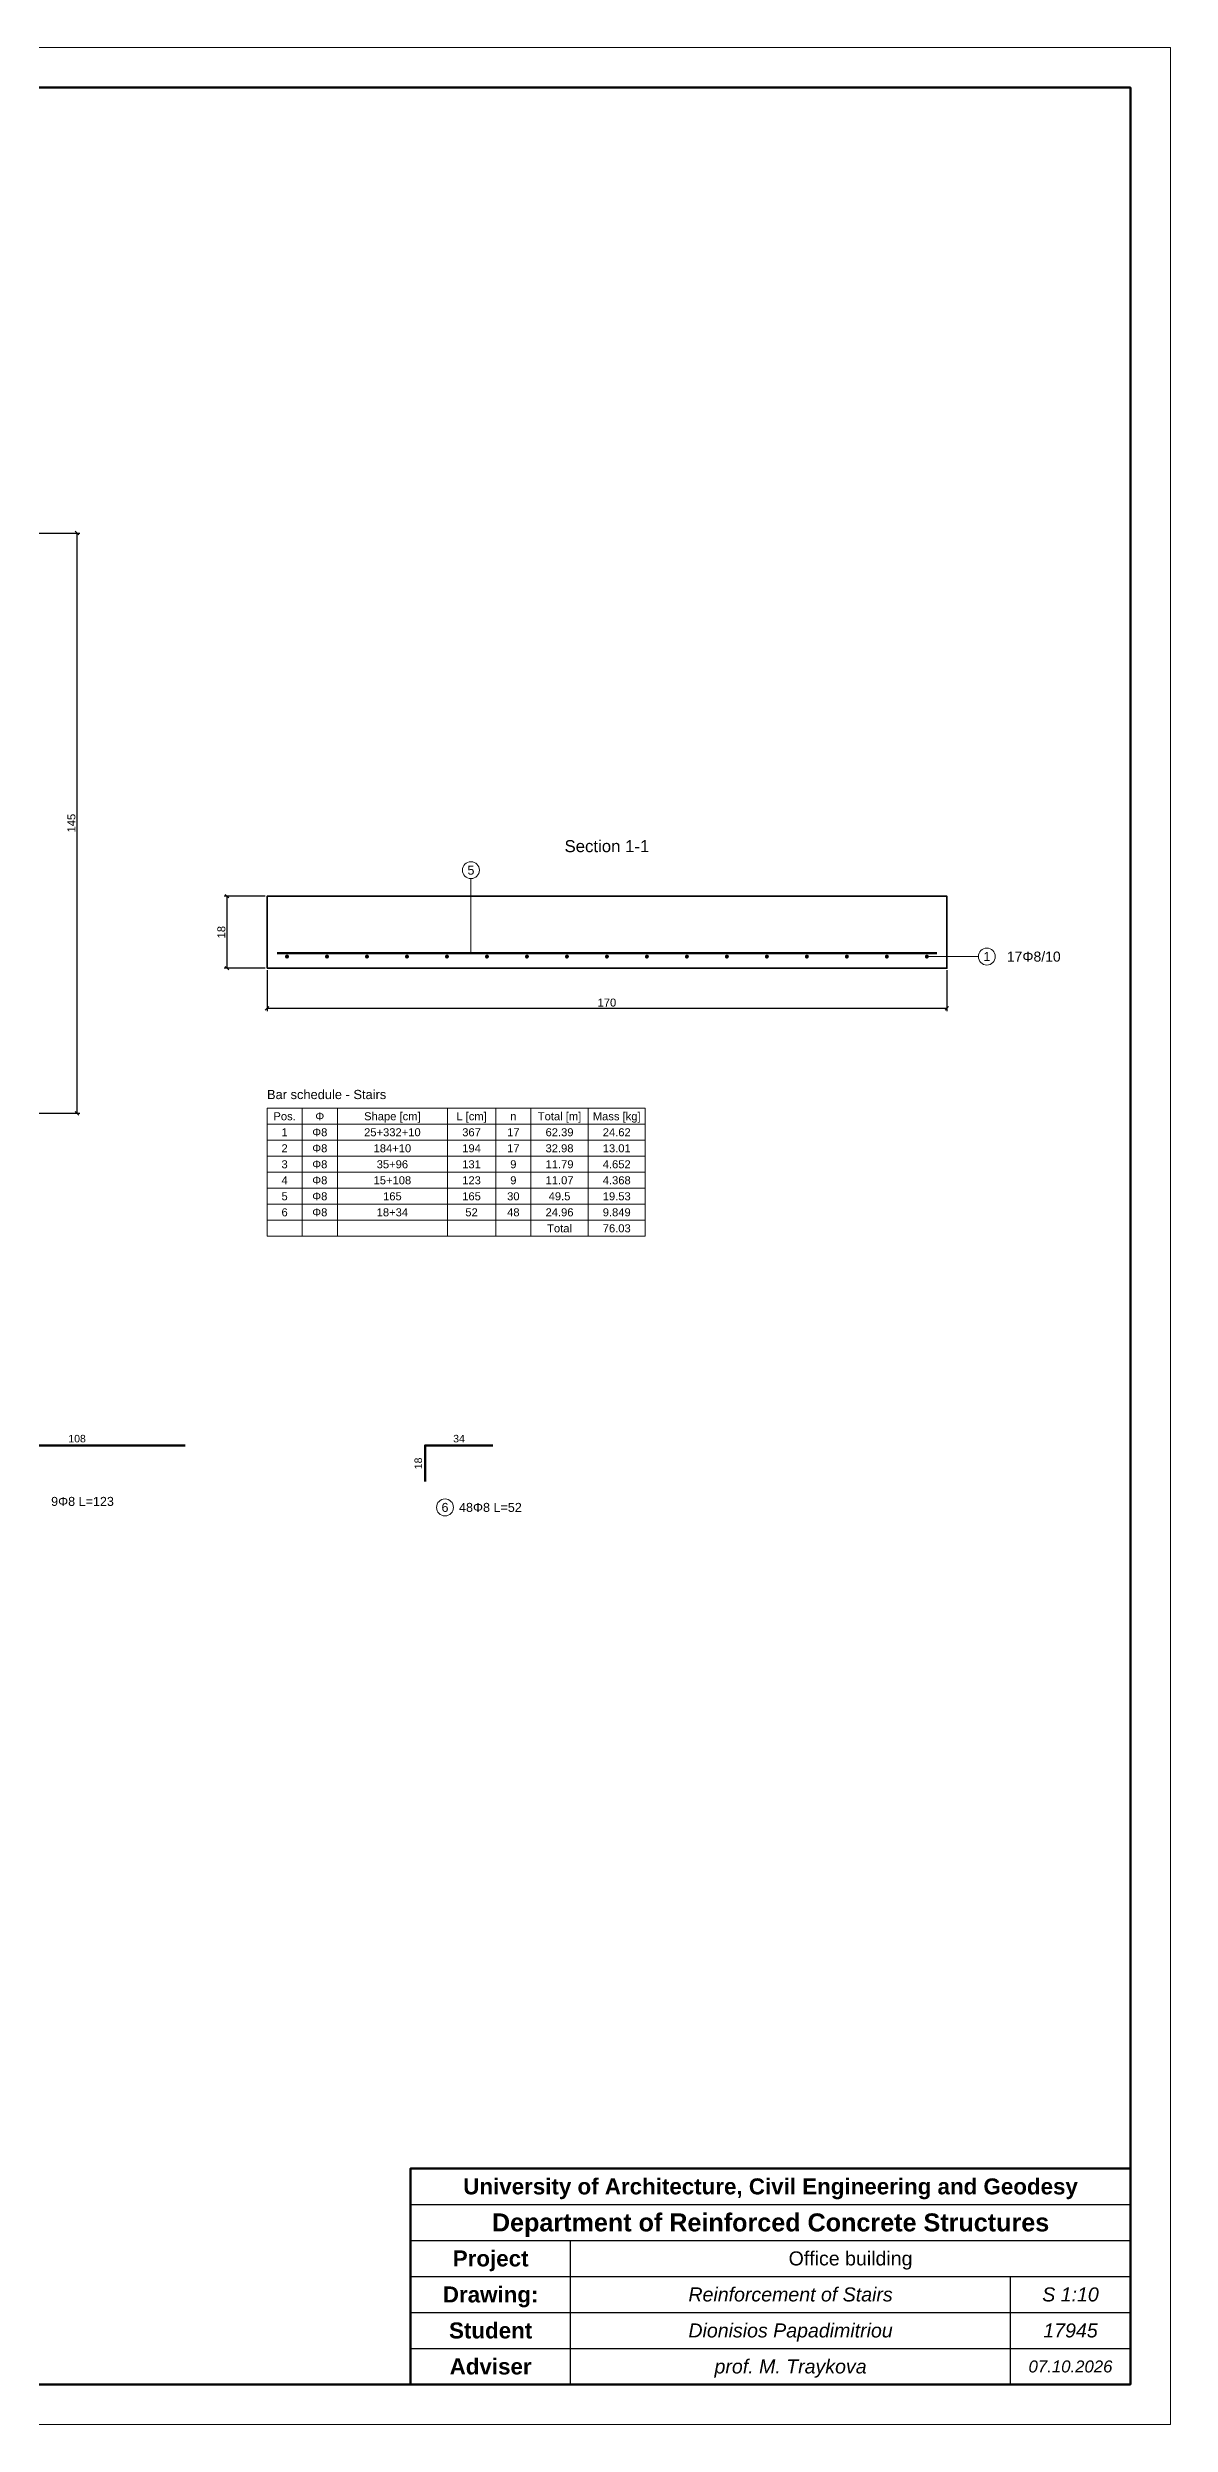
# Model space of a CAD drawing. Header units: centimetres. Extents: x -120 to 721, y -328 to 266.
# Drawn here: x 440 to 721, y -328 to 266 of the extents above; entities that cross this region are included whole.
import ezdxf
from ezdxf.enums import TextEntityAlignment as Align

# ---------------------------------------------------------------- set-up
doc = ezdxf.new("R2010")
doc.units = ezdxf.units.CM
for name, color, linetype, lineweight in [('D-BARS', 1, 'Continuous', 50), ('D-CONCRETE', 7, 'Continuous', 35), ('D-DIM', 3, 'Continuous', 18), ('D-TEXT', 7, 'Continuous', 18), ('SHEET', 7, 'Continuous', 35)]:
    doc.layers.add(name, color=color, linetype=linetype, lineweight=lineweight)
doc.styles.add('RC_TEXT', font='arial.ttf')
doc.styles.add('TB', font='arial.ttf')
doc.styles.add('TB_B', font='arialbd.ttf')
doc.styles.add('TB_I', font='ariali.ttf')
doc.dimstyles.new('RC_D10', dxfattribs={"dimtxt": 2, "dimasz": 0.9, "dimexe": 0.7, "dimexo": 0.5, "dimgap": 0.4, "dimtad": 1, "dimdec": 1, "dimdsep": 46, "dimtxsty": 'RC_TEXT', "dimblk": 'OBLIQUE', "dimcen": 2.5, "dimclrd": 3, "dimclre": 3, "dimclrt": 3, "dimazin": 3, "dimtfac": 1, "dimtmove": 2, "dimatfit": 3})

# ---------------------------------------------------------------- blocks, each defined once
blk = doc.blocks.new('_OBLIQUE')
at = {"color": 0, "linetype": 'BYBLOCK'}
blk.add_line((-0.5, -0.5), (0.5, 0.5), dxfattribs=at)

msp = doc.modelspace()

# ---------------------------------------------------------------- hatches: boundary and pattern name
at = {"layer": 'D-BARS'}
h = msp.add_hatch(color=7, dxfattribs=at)
h.dxf.hatch_style = 1
edge = h.paths.add_edge_path()
edge.add_arc((500, 39.15), 0.5, 0, 360)
h = msp.add_hatch(color=7, dxfattribs=at)
h.dxf.hatch_style = 1
edge = h.paths.add_edge_path()
edge.add_arc((510, 39.15), 0.5, 0, 360)
h = msp.add_hatch(color=7, dxfattribs=at)
h.dxf.hatch_style = 1
edge = h.paths.add_edge_path()
edge.add_arc((520, 39.15), 0.5, 0, 360)
h = msp.add_hatch(color=7, dxfattribs=at)
h.dxf.hatch_style = 1
edge = h.paths.add_edge_path()
edge.add_arc((530, 39.15), 0.5, 0, 360)
h = msp.add_hatch(color=7, dxfattribs=at)
h.dxf.hatch_style = 1
edge = h.paths.add_edge_path()
edge.add_arc((540, 39.15), 0.5, 0, 360)
h = msp.add_hatch(color=7, dxfattribs=at)
h.dxf.hatch_style = 1
edge = h.paths.add_edge_path()
edge.add_arc((550, 39.15), 0.5, 0, 360)
h = msp.add_hatch(color=7, dxfattribs=at)
h.dxf.hatch_style = 1
edge = h.paths.add_edge_path()
edge.add_arc((560, 39.15), 0.5, 0, 360)
h = msp.add_hatch(color=7, dxfattribs=at)
h.dxf.hatch_style = 1
edge = h.paths.add_edge_path()
edge.add_arc((570, 39.15), 0.5, 0, 360)
h = msp.add_hatch(color=7, dxfattribs=at)
h.dxf.hatch_style = 1
edge = h.paths.add_edge_path()
edge.add_arc((580, 39.15), 0.5, 0, 360)
h = msp.add_hatch(color=7, dxfattribs=at)
h.dxf.hatch_style = 1
edge = h.paths.add_edge_path()
edge.add_arc((590, 39.15), 0.5, 0, 360)
h = msp.add_hatch(color=7, dxfattribs=at)
h.dxf.hatch_style = 1
edge = h.paths.add_edge_path()
edge.add_arc((600, 39.15), 0.5, 0, 360)
h = msp.add_hatch(color=7, dxfattribs=at)
h.dxf.hatch_style = 1
edge = h.paths.add_edge_path()
edge.add_arc((610, 39.15), 0.5, 0, 360)
h = msp.add_hatch(color=7, dxfattribs=at)
h.dxf.hatch_style = 1
edge = h.paths.add_edge_path()
edge.add_arc((620, 39.15), 0.5, 0, 360)
h = msp.add_hatch(color=7, dxfattribs=at)
h.dxf.hatch_style = 1
edge = h.paths.add_edge_path()
edge.add_arc((630, 39.15), 0.5, 0, 360)
h = msp.add_hatch(color=7, dxfattribs=at)
h.dxf.hatch_style = 1
edge = h.paths.add_edge_path()
edge.add_arc((640, 39.15), 0.5, 0, 360)
h = msp.add_hatch(color=7, dxfattribs=at)
h.dxf.hatch_style = 1
edge = h.paths.add_edge_path()
edge.add_arc((650, 39.15), 0.5, 0, 360)
h = msp.add_hatch(color=7, dxfattribs=at)
h.dxf.hatch_style = 1
edge = h.paths.add_edge_path()
edge.add_arc((660, 39.15), 0.5, 0, 360)

# ---------------------------------------------------------------- linework, layer by layer
msp.add_line((497.5, 40), (662.5, 40), dxfattribs=at)
for points in [[(420.51, -90.5), (420.51, -83), (474.51, -83)], [(534.51, -92), (534.51, -83), (551.51, -83)]]:
    msp.add_lwpolyline(points, dxfattribs=at)
at = {"layer": 'D-CONCRETE'}
msp.add_lwpolyline([(495, 36.25), (665, 36.25), (665, 54.25), (495, 54.25)], close=True, dxfattribs=at)
at = {"layer": 'D-TEXT'}
for p, q in [((546, 58.62), (546, 40)), ((672.88, 39.15), (660, 39.15)), ((495, 1.25), (589.6, 1.25)), ((495, 1.25), (495, -30.75)), ((503.8, 1.25), (503.8, -30.75)), ((512.6, 1.25), (512.6, -30.75)), ((540.1, 1.25), (540.1, -30.75)), ((552.2, 1.25), (552.2, -30.75)), ((561, 1.25), (561, -30.75)), ((575.3, 1.25), (575.3, -30.75)), ((589.6, 1.25), (589.6, -30.75)), ((495, -2.75), (589.6, -2.75)), ((495, -6.75), (589.6, -6.75)), ((495, -10.75), (589.6, -10.75)), ((495, -14.75), (589.6, -14.75)), ((495, -18.75), (589.6, -18.75)), ((495, -22.75), (589.6, -22.75)), ((495, -26.75), (589.6, -26.75)), ((495, -30.75), (589.6, -30.75))]:
    msp.add_line(p, q, dxfattribs=at)
for centre in [(546, 60.75), (675, 39.15), (539.51, -98.5)]:
    msp.add_circle(centre, 2.12, dxfattribs=at)
at = {"layer": 'SHEET', "color": 7, "lineweight": 25}
for p, q in [((530.92, -272.68), (710.92, -272.68)), ((530.92, -281.68), (710.92, -281.68)), ((570.92, -317.68), (570.92, -281.68)), ((530.92, -290.68), (710.92, -290.68)), ((680.92, -317.68), (680.92, -290.68)), ((530.92, -299.68), (710.92, -299.68)), ((530.92, -308.68), (710.92, -308.68))]:
    msp.add_line(p, q, dxfattribs=at)
at = {"layer": 'SHEET', "color": 7, "lineweight": 13}
msp.add_lwpolyline([(-120.07, -327.68), (720.92, -327.68), (720.92, 266.32), (-120.07, 266.32)], close=True, dxfattribs=at)
at = {"layer": 'SHEET', "color": 7, "lineweight": 50}
for points in [[(-100.07, -317.68), (710.92, -317.68), (710.92, 256.32), (-100.07, 256.32)], [(530.92, -317.68), (710.92, -317.68), (710.92, -263.68), (530.92, -263.68)]]:
    msp.add_lwpolyline(points, close=True, dxfattribs=at)

# ---------------------------------------------------------------- texts
at = {"layer": 'D-TEXT', "style": 'RC_TEXT'}
for s, height, p in [('Section 1-1', 3, (580, 66.75)), ('5', 2.25, (546, 60.75)), ('1', 2.25, (675, 39.15)), ('Pos.', 2, (499.4, -0.75)), ('Φ', 2, (508.2, -0.75)), ('Shape [cm]', 2, (526.35, -0.75)), ('L [cm]', 2, (546.15, -0.75)), ('Total [m]', 2, (568.15, -0.75)), ('Mass [kg]', 2, (582.45, -0.75)), ('1', 2, (499.4, -4.75)), ('Φ8', 2, (508.2, -4.75)), ('25+332+10', 2, (526.35, -4.75)), ('367', 2, (546.15, -4.75)), ('17', 2, (556.6, -4.75)), ('n', 2, (556.6, -0.75)), ('62.39', 2, (568.15, -4.75)), ('24.62', 2, (582.45, -4.75)), ('3', 2, (499.4, -12.75)), ('2', 2, (499.4, -8.75)), ('Φ8', 2, (508.2, -8.75)), ('Φ8', 2, (508.2, -12.75)), ('184+10', 2, (526.35, -8.75)), ('35+96', 2, (526.35, -12.75)), ('194', 2, (546.15, -8.75)), ('131', 2, (546.15, -12.75)), ('17', 2, (556.6, -8.75)), ('9', 2, (556.6, -12.75)), ('32.98', 2, (568.15, -8.75)), ('11.79', 2, (568.15, -12.75)), ('4.652', 2, (582.45, -12.75)), ('13.01', 2, (582.45, -8.75)), ('4', 2, (499.4, -16.75)), ('Φ8', 2, (508.2, -16.75)), ('15+108', 2, (526.35, -16.75)), ('123', 2, (546.15, -16.75)), ('9', 2, (556.6, -16.75)), ('11.07', 2, (568.15, -16.75)), ('4.368', 2, (582.45, -16.75)), ('5', 2, (499.4, -20.75)), ('6', 2, (499.4, -24.75)), ('Φ8', 2, (508.2, -20.75)), ('Φ8', 2, (508.2, -24.75)), ('18+34', 2, (526.35, -24.75)), ('165', 2, (526.35, -20.75)), ('165', 2, (546.15, -20.75)), ('52', 2, (546.15, -24.75)), ('48', 2, (556.6, -24.75)), ('30', 2, (556.6, -20.75)), ('24.96', 2, (568.15, -24.75)), ('49.5', 2, (568.15, -20.75)), ('9.849', 2, (582.45, -24.75)), ('19.53', 2, (582.45, -20.75)), ('Total', 2, (568.15, -28.75)), ('76.03', 2, (582.45, -28.75)), ('108', 1.875, (447.51, -81.31)), ('34', 1.875, (543.01, -81.31)), ('6', 2.25, (539.51, -98.5))]:
    msp.add_text(s, height=height, dxfattribs=at).set_placement(p, align=Align.MIDDLE_CENTER)
for s, height, p in [('17Φ8/10', 2.5, (680, 39.15)), ('9Φ8 L=123', 2.25, (441.01, -97)), ('48Φ8 L=52', 2.25, (543.01, -98.5))]:
    msp.add_text(s, height=height, dxfattribs=at).set_placement(p, align=Align.MIDDLE_LEFT)
msp.add_text('Bar schedule - Stairs', height=2.3, dxfattribs=at).set_placement((495, 2.85), align=Align.BOTTOM_LEFT)
msp.add_text('18', height=1.875, rotation=90, dxfattribs=at).set_placement((532.82, -87.5), align=Align.MIDDLE_CENTER)
at = {"layer": 'SHEET', "color": 7}
for s, height, style, p in [('University of Architecture, Civil Engineering and Geodesy', 4, 'TB_B', (620.92, -268.18)), ('Department of Reinforced Concrete Structures', 4.5, 'TB_B', (620.92, -277.18)), ('Project', 4, 'TB_B', (550.92, -286.18)), ('Office building', 3.5, 'TB', (640.92, -286.18)), ('Drawing:', 4, 'TB_B', (550.92, -295.18)), ('Reinforcement of Stairs', 3.5, 'TB_I', (625.92, -295.18)), ('S 1:10', 3.5, 'TB_I', (695.92, -295.18)), ('Student', 4, 'TB_B', (550.92, -304.18)), ('Dionisios Papadimitriou', 3.5, 'TB_I', (625.92, -304.18)), ('17945', 3.5, 'TB_I', (695.92, -304.18)), ('Adviser', 4, 'TB_B', (550.92, -313.18)), ('prof. M. Traykova', 3.5, 'TB_I', (625.92, -313.18)), ('07.10.2026', 3, 'TB_I', (695.92, -313.18))]:
    msp.add_text(s, height=height, dxfattribs=dict(at, style=style)).set_placement(p, align=Align.MIDDLE_CENTER)

# ---------------------------------------------------------------- dimensions: what is measured, and where the dimension line sits
at = {"layer": 'D-DIM'}
for base, p1, p2 in [((447.5, 0), (435, 0), (435, 145)), ((485, 36.25), (495, 36.25), (495, 54.25))]:
    msp.add_linear_dim(base=base, p1=p1, p2=p2, angle=90, dimstyle='RC_D10', dxfattribs=at).render()
msp.add_linear_dim(base=(495, 26.25), p1=(495, 36.25), p2=(665, 36.25), dimstyle='RC_D10', dxfattribs=at).render()

doc.saveas('drawing.dxf')
